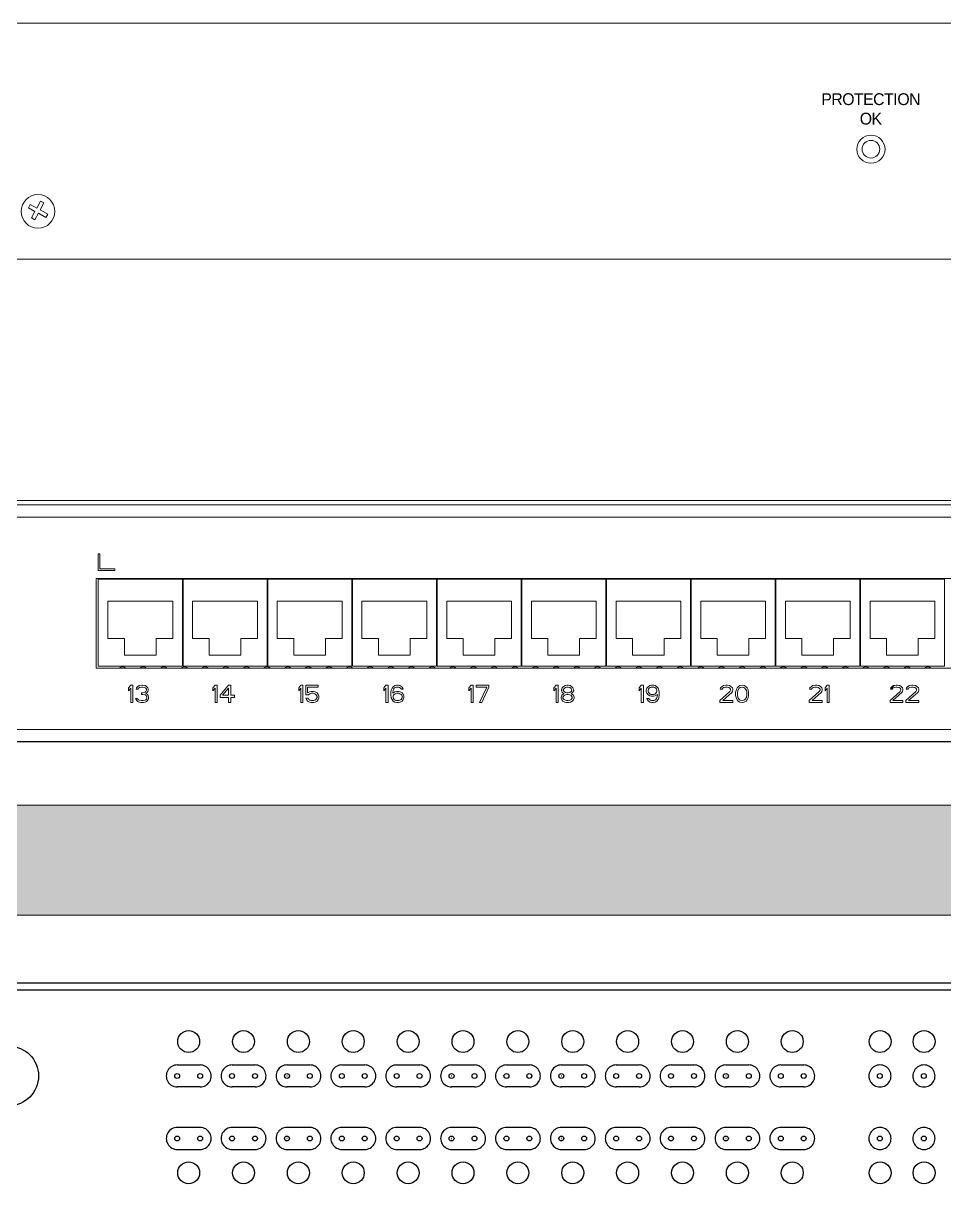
# Model space of a CAD drawing. Header units: millimetres. Extents: x -71336 to -33468, y -26189 to 22712.
# Drawn here: x -34303.7 to -34133.9, y -5001.4 to -4787.7 of the extents above; entities that cross this region are included whole.
import ezdxf

# ---------------------------------------------------------------- set-up
doc = ezdxf.new("R2010")
doc.units = ezdxf.units.MM
doc.set_wipeout_variables(frame=1)
doc.layers.add('SC - Equipment', color=7, linetype='Continuous', lineweight=13)
doc.layers.add('SC - Rack Layout - U-guides and centreline', color=5, linetype='Continuous', lineweight=13, plot=False)
doc.styles.add('ARIAL', font='arial.ttf')
doc.styles.get("Standard").update_dxf_attribs({"font": 'arial.ttf', "height": 35})

# ---------------------------------------------------------------- blocks, each defined once
blk = doc.blocks.new('*U199')
at = {"layer": 'SC - Rack Layout - U-guides and centreline', "ltscale": 5}
blk.add_lwpolyline([(-300, 0), (300, 0)], dxfattribs=at)
blk = doc.blocks.new('*U200')
at = {"layer": 'SC - Rack Layout - U-guides and centreline', "color": 0, "linetype": 'ByBlock', "lineweight": -2, "transparency": 16777216}
for p in [(0, 933.45), (0, 889), (0, 844.55), (0, 800.1)]:
    blk.add_blockref('*U199', p, dxfattribs=at)
blk = doc.blocks.new('NETGEAR M4250-26G4F-PoE+')
at = {"ltscale": 5}
blk.add_line((-220, 43.2), (220, 43.2), dxfattribs=at)
for points in [[(22.38, 29.38), (26.63, 29.38)], [(32.49, 29.38), (36.74, 29.38)], [(42.6, 29.38), (46.85, 29.38)], [(52.71, 29.38), (56.96, 29.38)], [(62.82, 29.38), (67.07, 29.38)], [(72.93, 29.38), (77.18, 29.38)], [(83.04, 29.38), (87.29, 29.38)], [(93.15, 29.38), (97.4, 29.38)], [(103.26, 29.38), (107.51, 29.38)], [(113.37, 29.38), (117.61, 29.38)], [(123.48, 29.38), (127.72, 29.38)], [(133.59, 29.38), (137.83, 29.38)], [(26.63, 25.35), (22.38, 25.35)], [(36.74, 25.35), (32.49, 25.35)], [(46.85, 25.35), (42.6, 25.35)], [(56.96, 25.35), (52.71, 25.35)], [(67.07, 25.35), (62.82, 25.35)], [(77.18, 25.35), (72.93, 25.35)], [(87.29, 25.35), (83.04, 25.35)], [(97.39, 25.35), (93.15, 25.35)], [(107.5, 25.35), (103.26, 25.35)], [(117.61, 25.35), (113.37, 25.35)], [(127.72, 25.35), (123.48, 25.35)], [(137.83, 25.35), (133.59, 25.35)], [(26.63, 17.85), (22.38, 17.85)], [(36.74, 17.85), (32.49, 17.85)], [(46.85, 17.85), (42.6, 17.85)], [(56.96, 17.85), (52.71, 17.85)], [(67.07, 17.85), (62.82, 17.85)], [(77.18, 17.85), (72.93, 17.85)], [(87.29, 17.85), (83.04, 17.85)], [(97.39, 17.85), (93.15, 17.85)], [(107.5, 17.85), (103.26, 17.85)], [(117.61, 17.85), (113.37, 17.85)], [(127.72, 17.85), (123.48, 17.85)], [(137.83, 17.85), (133.59, 17.85)], [(22.38, 13.82), (26.63, 13.82)], [(32.49, 13.82), (36.74, 13.82)], [(42.6, 13.82), (46.85, 13.82)], [(52.71, 13.82), (56.96, 13.82)], [(62.82, 13.82), (67.07, 13.82)], [(72.93, 13.82), (77.18, 13.82)], [(83.04, 13.82), (87.29, 13.82)], [(93.15, 13.82), (97.4, 13.82)], [(103.26, 13.82), (107.51, 13.82)], [(113.37, 13.82), (117.61, 13.82)], [(123.48, 13.82), (127.72, 13.82)], [(133.59, 13.82), (137.83, 13.82)]]:
    blk.add_lwpolyline(points, dxfattribs=at)
for centre, radius in [((24.5, 33.69), 2.02), ((34.61, 33.69), 2.02), ((44.72, 33.69), 2.02), ((54.83, 33.69), 2.02), ((64.94, 33.69), 2.02), ((75.05, 33.69), 2.02), ((85.16, 33.69), 2.02), ((95.27, 33.69), 2.02), ((105.38, 33.69), 2.02), ((115.49, 33.69), 2.02), ((125.6, 33.69), 2.02), ((135.71, 33.69), 2.02), ((151.9, 33.69), 2.02), ((160, 33.69), 2.02), ((-8.64, 27.36), 5.49), ((22.39, 27.36), 0.452), ((26.62, 27.36), 0.452), ((32.5, 27.36), 0.452), ((36.72, 27.36), 0.452), ((42.61, 27.36), 0.452), ((46.83, 27.36), 0.452), ((52.72, 27.36), 0.452), ((56.94, 27.36), 0.452), ((62.83, 27.36), 0.452), ((67.05, 27.36), 0.452), ((72.94, 27.36), 0.452), ((77.16, 27.36), 0.452), ((83.05, 27.36), 0.452), ((87.27, 27.36), 0.452), ((93.16, 27.36), 0.452), ((97.38, 27.36), 0.452), ((103.27, 27.36), 0.452), ((107.49, 27.36), 0.452), ((113.38, 27.36), 0.452), ((117.6, 27.36), 0.452), ((123.49, 27.36), 0.452), ((127.71, 27.36), 0.452), ((133.6, 27.36), 0.452), ((137.82, 27.36), 0.452), ((151.85, 27.36), 0.452), ((159.95, 27.36), 0.452), ((22.4, 27.36), 0.0115), ((32.51, 27.36), 0.0115), ((42.62, 27.36), 0.0115), ((52.73, 27.36), 0.0115), ((62.84, 27.36), 0.0115), ((72.95, 27.36), 0.0115), ((83.06, 27.36), 0.0115), ((93.17, 27.36), 0.0115), ((103.28, 27.36), 0.0115), ((113.39, 27.36), 0.0115), ((123.5, 27.36), 0.0115), ((133.61, 27.36), 0.0115), ((149.8, 27.36), 0.0115), ((157.9, 27.36), 0.0115), ((22.39, 15.84), 0.452), ((26.62, 15.84), 0.452), ((32.5, 15.84), 0.452), ((32.51, 15.84), 0.0115), ((36.72, 15.84), 0.452), ((42.61, 15.84), 0.452), ((42.62, 15.84), 0.0115), ((46.83, 15.84), 0.452), ((52.72, 15.84), 0.452), ((52.73, 15.84), 0.0115), ((56.94, 15.84), 0.452), ((62.83, 15.84), 0.452), ((62.84, 15.84), 0.0115), ((67.05, 15.84), 0.452), ((72.94, 15.84), 0.452), ((72.95, 15.84), 0.0115), ((77.16, 15.84), 0.452), ((83.05, 15.84), 0.452), ((83.06, 15.84), 0.0115), ((87.27, 15.84), 0.452), ((93.16, 15.84), 0.452), ((93.17, 15.84), 0.0115), ((97.38, 15.84), 0.452), ((103.27, 15.84), 0.452), ((103.28, 15.84), 0.0115), ((107.49, 15.84), 0.452), ((113.38, 15.84), 0.452), ((113.39, 15.84), 0.0115), ((117.6, 15.84), 0.452), ((123.49, 15.84), 0.452), ((123.5, 15.84), 0.0115), ((127.71, 15.84), 0.452), ((133.6, 15.84), 0.452), ((133.61, 15.84), 0.0115), ((137.82, 15.84), 0.452), ((149.8, 15.84), 0.0115), ((151.85, 15.84), 0.452), ((157.9, 15.84), 0.0115), ((159.95, 15.84), 0.452), ((24.5, 9.51), 2.02), ((34.61, 9.51), 2.02), ((44.72, 9.51), 2.02), ((54.83, 9.51), 2.02), ((64.94, 9.51), 2.02), ((75.05, 9.51), 2.02), ((85.16, 9.51), 2.02), ((95.27, 9.51), 2.02), ((105.38, 9.51), 2.02), ((115.49, 9.51), 2.02), ((125.6, 9.51), 2.02), ((135.71, 9.51), 2.02), ((151.9, 9.51), 2.02), ((160, 9.51), 2.02)]:
    blk.add_circle(centre, radius, dxfattribs=at)
for centre, start, end in [((22.4, 27.36), 89.3296, 270.675), ((26.63, 27.36), 269.9854, 90.6704), ((32.51, 27.36), 89.3296, 270.675), ((36.74, 27.36), 269.9854, 90.6704), ((42.62, 27.36), 89.3296, 270.675), ((46.85, 27.36), 269.9854, 90.6704), ((52.73, 27.36), 89.3296, 270.675), ((56.96, 27.36), 269.9854, 90.6704), ((62.84, 27.36), 89.3296, 270.675), ((67.07, 27.36), 269.9854, 90.6704), ((72.95, 27.36), 89.3296, 270.675), ((77.18, 27.36), 269.9854, 90.6704), ((83.06, 27.36), 89.3296, 270.675), ((87.29, 27.36), 269.9854, 90.6704), ((93.17, 27.36), 89.3296, 270.675), ((97.4, 27.36), 269.9854, 90.6704), ((103.28, 27.36), 89.3296, 270.675), ((107.51, 27.36), 269.9854, 90.6704), ((113.39, 27.36), 89.3296, 270.675), ((117.61, 27.36), 269.9854, 90.6704), ((123.5, 27.36), 89.3296, 270.675), ((127.72, 27.36), 269.9854, 90.6704), ((133.61, 27.36), 89.3296, 270.675), ((137.83, 27.36), 269.9854, 90.6704), ((151.85, 27.36), 89.3296, 270.0146), ((151.9, 27.36), 269.9854, 90.6704), ((159.95, 27.36), 89.3296, 270.0146), ((160, 27.36), 269.9854, 90.6704), ((22.4, 15.84), 89.3296, 270.675), ((26.63, 15.84), 269.3296, 90.0146), ((32.51, 15.84), 89.325, 270.6704), ((36.74, 15.84), 269.3296, 90.0146), ((42.62, 15.84), 89.325, 270.6704), ((46.85, 15.84), 269.3296, 90.0146), ((52.73, 15.84), 89.325, 270.6704), ((56.96, 15.84), 269.3296, 90.0146), ((62.84, 15.84), 89.325, 270.6704), ((67.07, 15.84), 269.3296, 90.0146), ((72.95, 15.84), 89.325, 270.6704), ((77.18, 15.84), 269.3296, 90.0146), ((83.06, 15.84), 89.325, 270.6704), ((87.29, 15.84), 269.3296, 90.0146), ((93.17, 15.84), 89.325, 270.6704), ((97.4, 15.84), 269.3296, 90.0146), ((103.28, 15.84), 89.325, 270.6704), ((107.51, 15.84), 269.3296, 90.0146), ((113.39, 15.84), 89.325, 270.6704), ((117.61, 15.84), 269.3296, 90.0146), ((123.5, 15.84), 89.325, 270.6704), ((127.72, 15.84), 269.3296, 90.0146), ((133.61, 15.84), 89.325, 270.6704), ((137.83, 15.84), 269.3296, 90.0146), ((151.85, 15.84), 89.9854, 270.6704), ((151.9, 15.84), 269.3296, 90.0146), ((159.95, 15.84), 89.9854, 270.6704), ((160, 15.84), 269.3296, 90.0146)]:
    blk.add_arc(centre, 2.02, start, end, dxfattribs=at)
blk = doc.blocks.new('1U SCREWS - RACK LAYOUT')
at = {"layer": 'SC - Equipment', "ltscale": 5}
blk.add_point((0, 0), dxfattribs=at)
blk = doc.blocks.new('Furman M10XE - RACK LAYOUT')
at = {"layer": 'SC - Equipment'}
for points in [[(-239.33, 43.46), (239.33, 43.46)], [(239.33, 0), (-239.33, 0)]]:
    blk.add_lwpolyline(points, dxfattribs=at)
at = {"layer": 'SC - Equipment', "flags": 128}
for points in [[(-5.01, 9.44), (-4.68, 10.05)], [(-3.82, 8.79), (-5.01, 9.44)], [(-4.68, 10.05), (-3.47, 9.39)], [(-4.44, 7.6), (-3.82, 8.79)], [(-3.47, 9.39), (-2.77, 10.69)], [(-2.16, 10.36), (-2.86, 9.06)], [(-2.86, 9.06), (-1.47, 8.31)], [(-2.77, 10.69), (-2.16, 10.36)], [(-3.83, 7.27), (-4.44, 7.6)], [(-3.19, 8.46), (-3.83, 7.27)], [(-1.8, 7.7), (-3.19, 8.46)], [(-1.47, 8.31), (-1.8, 7.7)]]:
    blk.add_lwpolyline(points, dxfattribs=at)
at = {"layer": 'SC - Equipment'}
for centre, radius in [((150.21, 20.25), 2.59), ((150.21, 20.25), 1.62), ((-3.26, 8.79), 3.1)]:
    blk.add_circle(centre, radius, dxfattribs=at)
blk.add_blockref('1U SCREWS - RACK LAYOUT', (0, -0.64), dxfattribs=at)
at = {"ltscale": 5, "style": 'ARIAL', "flags": 1}
for tag, p in [('WEIGHT', (272.65, 33.74)), ('WATTS', (272.65, 18.09)), ('BTU', (272.65, 2.44))]:
    blk.add_attdef(tag, p, '', height=9.74, dxfattribs=at)
at = {"layer": 'SC - Equipment', "char_height": 2.1816, "width": 12.5122, "attachment_point": 2}
for s, insert in [('{\\fVrinda|b0|i0|c0|p2;\\T0.95;PROTECTION}', (150.15, 30.56)), ('{\\fVrinda|b0|i0|c0|p2;\\T0.95;OK}', (150.15, 26.97))]:
    blk.add_mtext(s, dxfattribs=dict(at, insert=insert))
blk = doc.blocks.new('1U BRUSH PLATE - RACK LAYOUT')
at = {"ltscale": 5}
h = blk.add_hatch(dxfattribs=at)
h.set_pattern_fill('BRASS', color=256, scale=0.37, angle=90)
h.set_pattern_definition([(90, (-0.3157, 0), (-2.3495, 1e-16), []), (90, (-1.4904, 7e-17), (-2.3495, 1e-16), [1.17475, -0.587375])])
edge = h.paths.add_edge_path()
edge.add_line((-207.76, 32.77), (207.76, 32.77))
edge.add_arc((207.76, 22.77), 10, 0, 90, ccw=False)
edge.add_line((217.76, 22.77), (217.76, 22.5))
edge.add_arc((207.76, 22.5), 10, -90, 0, ccw=False)
edge.add_line((207.76, 12.5), (-207.76, 12.5))
edge.add_arc((-207.76, 22.5), 10, 180, 270, ccw=False)
edge.add_line((-217.76, 22.5), (-217.76, 22.77))
edge.add_arc((-207.76, 22.77), 10, 90, 180, ccw=False)
blk.add_lwpolyline([(-207.76, 32.77), (207.76, 32.77, -0.414214), (217.76, 22.77), (217.76, 22.5, -0.414214), (207.76, 12.5), (-207.76, 12.5, -0.414214), (-217.76, 22.5), (-217.76, 22.77, -0.414214)], format="xyb", close=True, dxfattribs=at)
at = {"layer": 'SC - Equipment'}
for p, q in [((-241.3, 44.5), (241.3, 44.5)), ((241.3, 0.05), (-241.3, 0.05))]:
    blk.add_line(p, q, dxfattribs=at)
blk = doc.blocks.new('1U BLANK PANEL - RACK LAYOUT')
blk.add_wipeout([(-241.3, 44.45), (241.3, 44.45), (241.3, 0), (-241.3, 0)])
at = {"layer": 'SC - Equipment'}
for p, q in [((-241.3, 44.45), (241.3, 44.45)), ((241.3, 0), (-241.3, 0))]:
    blk.add_line(p, q, dxfattribs=at)
blk = doc.blocks.new('*U281')
blk.add_blockref('1U BLANK PANEL - RACK LAYOUT', (0, -44.45))
blk = doc.blocks.new('PATCH PANEL - RJ45 24')
at = {"layer": 'SC - Equipment'}
for p, q in [((-219.44, 43.63), (219.44, 43.63)), ((-219.44, 41.35), (219.44, 41.35)), ((7.86, 34.63), (7.86, 31.58)), ((8.12, 34.63), (7.86, 34.63)), ((8.12, 31.84), (8.12, 34.63)), ((7.48, 30.06), (7.48, 13.57)), ((195.46, 30.06), (7.48, 30.06)), ((7.86, 31.58), (10.91, 31.58)), ((7.86, 13.95), (7.86, 30.06)), ((23.34, 29.93), (7.86, 29.93)), ((10.91, 31.84), (8.12, 31.84)), ((10.91, 31.58), (10.91, 31.84)), ((23.34, 30.06), (23.34, 13.95)), ((23.47, 13.95), (23.47, 30.06)), ((38.94, 29.93), (23.47, 29.93)), ((38.94, 30.06), (38.94, 13.95)), ((39.07, 13.95), (39.07, 30.06)), ((54.54, 29.93), (39.07, 29.93)), ((54.54, 30.06), (54.54, 13.95)), ((54.67, 13.95), (54.67, 30.06)), ((70.14, 29.93), (54.67, 29.93)), ((70.14, 30.06), (70.14, 13.95)), ((70.27, 13.95), (70.27, 30.06)), ((85.75, 29.93), (70.27, 29.93)), ((85.75, 30.06), (85.75, 13.95)), ((85.87, 13.95), (85.87, 30.06)), ((101.35, 29.93), (85.87, 29.93)), ((101.35, 30.06), (101.35, 13.95)), ((101.47, 13.95), (101.47, 30.06)), ((116.95, 29.93), (101.47, 29.93)), ((116.95, 30.06), (116.95, 13.95)), ((117.08, 13.95), (117.08, 30.06)), ((132.55, 29.93), (117.08, 29.93)), ((132.55, 30.06), (132.55, 13.95)), ((132.68, 13.95), (132.68, 30.06)), ((148.15, 29.93), (132.68, 29.93)), ((148.15, 30.06), (148.15, 13.95)), ((148.28, 13.95), (148.28, 30.06)), ((163.75, 29.93), (148.28, 29.93)), ((163.75, 30.06), (163.75, 13.95)), ((9.64, 25.88), (9.64, 19.03)), ((21.56, 25.88), (9.64, 25.88)), ((21.56, 19.03), (21.56, 25.88)), ((37.16, 25.88), (25.24, 25.88)), ((25.24, 25.88), (25.24, 19.03)), ((37.16, 19.03), (37.16, 25.88)), ((52.77, 25.88), (40.84, 25.88)), ((40.84, 25.88), (40.84, 19.03)), ((52.77, 19.03), (52.77, 25.88)), ((68.37, 25.88), (56.44, 25.88)), ((56.44, 25.88), (56.44, 19.03)), ((68.37, 19.03), (68.37, 25.88)), ((83.97, 25.88), (72.05, 25.88)), ((72.05, 25.88), (72.05, 19.03)), ((83.97, 19.03), (83.97, 25.88)), ((99.57, 25.88), (87.65, 25.88)), ((87.65, 25.88), (87.65, 19.03)), ((99.57, 19.03), (99.57, 25.88)), ((115.17, 25.88), (103.25, 25.88)), ((103.25, 25.88), (103.25, 19.03)), ((115.17, 19.03), (115.17, 25.88)), ((130.77, 25.88), (118.85, 25.88)), ((118.85, 25.88), (118.85, 19.03)), ((130.77, 19.03), (130.77, 25.88)), ((146.38, 25.88), (134.45, 25.88)), ((134.45, 25.88), (134.45, 19.03)), ((146.38, 19.03), (146.38, 25.88)), ((161.98, 25.88), (150.05, 25.88)), ((150.05, 25.88), (150.05, 19.03)), ((161.98, 19.03), (161.98, 25.88)), ((9.64, 19.03), (12.68, 19.03)), ((12.68, 19.03), (12.68, 15.98)), ((18.52, 19.03), (21.56, 19.03)), ((18.52, 15.98), (18.52, 19.03)), ((25.24, 19.03), (28.29, 19.03)), ((28.29, 19.03), (28.29, 15.98)), ((34.12, 19.03), (37.16, 19.03)), ((34.12, 15.98), (34.12, 19.03)), ((40.84, 19.03), (43.89, 19.03)), ((43.89, 19.03), (43.89, 15.98)), ((49.72, 19.03), (52.77, 19.03)), ((49.72, 15.98), (49.72, 19.03)), ((56.44, 19.03), (59.49, 19.03)), ((59.49, 19.03), (59.49, 15.98)), ((65.32, 19.03), (68.37, 19.03)), ((65.32, 15.98), (65.32, 19.03)), ((72.05, 19.03), (75.09, 19.03)), ((75.09, 19.03), (75.09, 15.98)), ((80.93, 19.03), (83.97, 19.03)), ((80.93, 15.98), (80.93, 19.03)), ((87.65, 19.03), (90.69, 19.03)), ((90.69, 19.03), (90.69, 15.98)), ((96.53, 19.03), (99.57, 19.03)), ((96.53, 15.98), (96.53, 19.03)), ((103.25, 19.03), (106.29, 19.03)), ((106.29, 19.03), (106.29, 15.98)), ((112.13, 19.03), (115.17, 19.03)), ((112.13, 15.98), (112.13, 19.03)), ((118.85, 19.03), (121.9, 19.03)), ((121.9, 19.03), (121.9, 15.98)), ((127.73, 19.03), (130.77, 19.03)), ((127.73, 15.98), (127.73, 19.03)), ((134.45, 19.03), (137.5, 19.03)), ((137.5, 19.03), (137.5, 15.98)), ((143.33, 19.03), (146.38, 19.03)), ((143.33, 15.98), (143.33, 19.03)), ((150.05, 19.03), (153.1, 19.03)), ((153.1, 19.03), (153.1, 15.98)), ((158.93, 19.03), (161.98, 19.03)), ((158.93, 15.98), (158.93, 19.03)), ((12.68, 15.98), (18.52, 15.98)), ((28.29, 15.98), (34.12, 15.98)), ((43.89, 15.98), (49.72, 15.98)), ((59.49, 15.98), (65.32, 15.98)), ((75.09, 15.98), (80.93, 15.98)), ((90.69, 15.98), (96.53, 15.98)), ((106.29, 15.98), (112.13, 15.98)), ((121.9, 15.98), (127.73, 15.98)), ((137.5, 15.98), (143.33, 15.98)), ((153.1, 15.98), (158.93, 15.98)), ((7.48, 13.57), (195.46, 13.57)), ((23.34, 13.95), (7.86, 13.95)), ((38.94, 13.95), (23.47, 13.95)), ((54.54, 13.95), (39.07, 13.95)), ((70.14, 13.95), (54.67, 13.95)), ((85.75, 13.95), (70.27, 13.95)), ((101.35, 13.95), (85.87, 13.95)), ((116.95, 13.95), (101.47, 13.95)), ((132.55, 13.95), (117.08, 13.95)), ((148.15, 13.95), (132.68, 13.95)), ((163.75, 13.95), (148.28, 13.95)), ((13.42, 9.94), (13.82, 10.41)), ((13.42, 9.4), (13.42, 9.94)), ((13.82, 9.87), (13.42, 9.4)), ((13.82, 10.41), (14.21, 10.41)), ((13.82, 7.24), (13.82, 9.87)), ((14.21, 10.41), (14.21, 7.24)), ((14.81, 9.67), (14.88, 9.94)), ((15.14, 9.67), (14.81, 9.67)), ((14.88, 9.94), (15.14, 10.21)), ((15.14, 10.21), (15.4, 10.35)), ((15.27, 9.87), (15.14, 9.67)), ((15.47, 10.01), (15.27, 9.87)), ((15.4, 10.35), (15.87, 10.41)), ((15.8, 10.08), (15.47, 10.01)), ((16.06, 10.08), (15.8, 10.08)), ((15.8, 9), (16.06, 9)), ((15.8, 8.73), (15.8, 9)), ((16.06, 8.73), (15.8, 8.73)), ((15.87, 10.41), (16, 10.41)), ((16, 10.41), (16.46, 10.35)), ((16.39, 10.01), (16.06, 10.08)), ((16.06, 9), (16.46, 9.13)), ((16.46, 8.66), (16.06, 8.73)), ((16.59, 9.87), (16.39, 10.01)), ((16.46, 10.35), (16.73, 10.21)), ((16.46, 9.13), (16.59, 9.27)), ((16.66, 8.52), (16.46, 8.66)), ((16.73, 9.67), (16.59, 9.87)), ((16.59, 9.27), (16.73, 9.54)), ((16.86, 9.06), (16.59, 8.86)), ((16.59, 8.86), (16.92, 8.73)), ((16.73, 10.21), (16.99, 9.94)), ((16.73, 9.54), (16.73, 9.67)), ((16.99, 9.27), (16.86, 9.06)), ((16.92, 8.73), (17.06, 8.52)), ((16.99, 9.94), (17.06, 9.67)), ((17.06, 9.54), (16.99, 9.27)), ((17.06, 9.67), (17.06, 9.54)), ((28.97, 9.94), (29.36, 10.41)), ((28.97, 9.4), (28.97, 9.94)), ((29.36, 9.87), (28.97, 9.4)), ((29.36, 10.41), (29.76, 10.41)), ((29.36, 7.24), (29.36, 9.87)), ((29.76, 10.41), (29.76, 7.24)), ((30.29, 8.59), (31.87, 10.41)), ((30.29, 8.19), (30.29, 8.59)), ((30.75, 8.59), (31.87, 9.87)), ((31.87, 8.59), (30.75, 8.59)), ((31.87, 10.41), (32.27, 10.41)), ((31.87, 9.87), (31.87, 8.59)), ((32.27, 10.41), (32.27, 8.59)), ((32.27, 8.59), (32.93, 8.59)), ((32.93, 8.59), (32.93, 8.19)), ((44.78, 9.94), (45.17, 10.41)), ((44.78, 9.4), (44.78, 9.94)), ((45.17, 9.87), (44.78, 9.4)), ((45.17, 10.41), (45.57, 10.41)), ((45.17, 7.24), (45.17, 9.87)), ((45.57, 10.41), (45.57, 7.24)), ((48.34, 10.41), (46.1, 10.41)), ((46.1, 10.41), (46.1, 8.66)), ((46.1, 8.66), (46.56, 8.66)), ((46.43, 10.08), (48.34, 10.08)), ((46.43, 9), (46.43, 10.08)), ((46.76, 9.2), (46.43, 9)), ((46.56, 8.66), (46.83, 8.86)), ((47.09, 9.27), (46.76, 9.2)), ((46.83, 8.86), (47.09, 8.93)), ((47.49, 9.27), (47.09, 9.27)), ((47.09, 8.93), (47.49, 8.93)), ((47.82, 9.2), (47.49, 9.27)), ((47.49, 8.93), (47.75, 8.86)), ((47.75, 8.86), (47.95, 8.73)), ((48.15, 9), (47.82, 9.2)), ((47.95, 8.73), (48.08, 8.52)), ((48.34, 8.73), (48.15, 9)), ((48.34, 10.08), (48.34, 10.41)), ((48.48, 8.39), (48.34, 8.73)), ((60.46, 9.94), (60.85, 10.41)), ((60.46, 9.4), (60.46, 9.94)), ((60.85, 9.87), (60.46, 9.4)), ((60.85, 10.41), (61.25, 10.41)), ((60.85, 7.24), (60.85, 9.87)), ((61.25, 10.41), (61.25, 7.24)), ((61.84, 9.54), (61.78, 9.06)), ((61.78, 9.06), (61.78, 8.59)), ((61.78, 8.59), (61.84, 8.12)), ((61.97, 9.87), (61.84, 9.54)), ((62.17, 10.14), (61.97, 9.87)), ((62.11, 9.06), (62.17, 9.47)), ((62.5, 9.2), (62.11, 8.93)), ((62.11, 8.93), (62.11, 9.06)), ((62.5, 10.35), (62.17, 10.14)), ((62.17, 9.47), (62.24, 9.67)), ((62.24, 8.59), (62.17, 8.39)), ((62.24, 9.67), (62.37, 9.87)), ((62.37, 8.73), (62.24, 8.59)), ((62.37, 9.87), (62.57, 10.01)), ((62.57, 8.86), (62.37, 8.73)), ((62.83, 10.41), (62.5, 10.35)), ((62.83, 9.27), (62.5, 9.2)), ((62.57, 10.01), (62.77, 10.08)), ((62.77, 8.93), (62.57, 8.86)), ((62.77, 10.08), (63.16, 10.08)), ((63.23, 8.93), (62.77, 8.93)), ((63.1, 10.41), (62.83, 10.41)), ((63.16, 9.27), (62.83, 9.27)), ((63.43, 10.35), (63.1, 10.41)), ((63.16, 10.08), (63.36, 10.01)), ((63.49, 9.2), (63.16, 9.27)), ((63.43, 8.86), (63.23, 8.93)), ((63.36, 10.01), (63.56, 9.87)), ((63.76, 10.14), (63.43, 10.35)), ((63.63, 8.73), (63.43, 8.86)), ((63.82, 9), (63.49, 9.2)), ((63.56, 9.87), (63.69, 9.67)), ((63.76, 8.59), (63.63, 8.73)), ((63.69, 9.67), (64.02, 9.67)), ((63.96, 9.87), (63.76, 10.14)), ((63.82, 8.39), (63.76, 8.59)), ((64.02, 8.79), (63.82, 9)), ((64.02, 9.67), (63.96, 9.87)), ((64.15, 8.46), (64.02, 8.79)), ((76.13, 9.94), (76.53, 10.41)), ((76.13, 9.4), (76.13, 9.94)), ((76.53, 9.87), (76.13, 9.4)), ((76.53, 10.41), (76.93, 10.41)), ((76.53, 7.24), (76.53, 9.87)), ((76.93, 10.41), (76.93, 7.24)), ((77.45, 10.41), (79.83, 10.41)), ((77.45, 10.08), (77.45, 10.41)), ((79.44, 10.08), (77.45, 10.08)), ((78.11, 7.24), (79.44, 10.08)), ((79.83, 10.08), (78.51, 7.24)), ((79.83, 10.41), (79.83, 10.08)), ((91.81, 9.94), (92.21, 10.41)), ((91.81, 9.4), (91.81, 9.94)), ((92.21, 9.87), (91.81, 9.4)), ((92.21, 10.41), (92.6, 10.41)), ((92.21, 7.24), (92.21, 9.87)), ((92.6, 10.41), (92.6, 7.24)), ((93.26, 8.59), (93.13, 8.25)), ((93.33, 9.94), (93.2, 9.6)), ((93.2, 9.6), (93.2, 9.4)), ((93.2, 9.4), (93.33, 9.13)), ((93.53, 8.79), (93.26, 8.59)), ((93.53, 10.14), (93.33, 9.94)), ((93.33, 9.13), (93.53, 8.93)), ((93.86, 10.35), (93.53, 10.14)), ((93.66, 9.81), (93.53, 9.6)), ((93.53, 9.6), (93.53, 9.47)), ((93.53, 9.47), (93.66, 9.27)), ((93.53, 8.93), (93.66, 8.86)), ((93.66, 8.86), (93.53, 8.79)), ((93.92, 10.01), (93.66, 9.81)), ((93.66, 9.27), (93.92, 9.06)), ((93.92, 8.66), (93.66, 8.52)), ((94.19, 10.41), (93.86, 10.35)), ((94.19, 10.08), (93.92, 10.01)), ((93.92, 9.06), (94.19, 9)), ((94.19, 8.73), (93.92, 8.66)), ((94.45, 10.41), (94.19, 10.41)), ((94.45, 10.08), (94.19, 10.08)), ((94.19, 9), (94.45, 9)), ((94.45, 8.73), (94.19, 8.73)), ((94.78, 10.35), (94.45, 10.41)), ((94.72, 10.01), (94.45, 10.08)), ((94.45, 9), (94.72, 9.06)), ((94.72, 8.66), (94.45, 8.73)), ((94.98, 9.81), (94.72, 10.01)), ((94.72, 9.06), (94.98, 9.27)), ((94.98, 8.52), (94.72, 8.66)), ((95.11, 10.14), (94.78, 10.35)), ((95.11, 9.6), (94.98, 9.81)), ((94.98, 9.27), (95.11, 9.47)), ((94.98, 8.86), (95.11, 8.93)), ((95.11, 8.79), (94.98, 8.86)), ((95.31, 9.94), (95.11, 10.14)), ((95.11, 9.47), (95.11, 9.6)), ((95.11, 8.93), (95.31, 9.13)), ((95.38, 8.59), (95.11, 8.79)), ((95.44, 9.6), (95.31, 9.94)), ((95.31, 9.13), (95.44, 9.4)), ((95.51, 8.25), (95.38, 8.59)), ((95.44, 9.4), (95.44, 9.6)), ((107.49, 9.94), (107.88, 10.41)), ((107.49, 9.4), (107.49, 9.94)), ((107.88, 9.87), (107.49, 9.4)), ((107.88, 10.41), (108.28, 10.41)), ((107.88, 7.24), (107.88, 9.87)), ((108.28, 10.41), (108.28, 7.24)), ((108.94, 9.87), (108.81, 9.54)), ((108.81, 9.54), (108.81, 9.27)), ((108.81, 9.27), (108.94, 8.93)), ((109.14, 10.14), (108.94, 9.87)), ((108.94, 8.93), (109.14, 8.66)), ((109.47, 10.35), (109.14, 10.14)), ((109.21, 9.67), (109.14, 9.47)), ((109.14, 9.47), (109.14, 9.33)), ((109.14, 9.33), (109.21, 9.13)), ((109.14, 8.66), (109.47, 8.46)), ((109.34, 9.87), (109.21, 9.67)), ((109.21, 9.13), (109.34, 8.93)), ((109.54, 10.01), (109.34, 9.87)), ((109.34, 8.93), (109.54, 8.79)), ((109.8, 10.41), (109.47, 10.35)), ((109.73, 10.08), (109.54, 10.01)), ((109.54, 8.79), (109.73, 8.73)), ((110.2, 10.08), (109.73, 10.08)), ((109.73, 8.73), (110.2, 8.73)), ((110.13, 10.41), (109.8, 10.41)), ((110.46, 10.35), (110.13, 10.41)), ((110.39, 10.01), (110.2, 10.08)), ((110.2, 8.73), (110.39, 8.79)), ((110.59, 9.87), (110.39, 10.01)), ((110.39, 8.79), (110.59, 8.93)), ((110.79, 10.14), (110.46, 10.35)), ((110.46, 8.46), (110.86, 8.73)), ((110.73, 9.67), (110.59, 9.87)), ((110.59, 8.93), (110.73, 9.13)), ((110.79, 9.47), (110.73, 9.67)), ((110.73, 9.13), (110.79, 9.33)), ((110.99, 9.87), (110.79, 10.14)), ((110.79, 9.33), (110.79, 9.47)), ((110.86, 8.59), (110.79, 8.19)), ((110.86, 8.73), (110.86, 8.59)), ((111.12, 9.54), (110.99, 9.87)), ((111.19, 9.06), (111.12, 9.54)), ((111.12, 8.12), (111.19, 8.59)), ((111.19, 8.59), (111.19, 9.06)), ((122.37, 7.58), (124.22, 9.27)), ((122.44, 9.67), (122.51, 9.94)), ((122.77, 9.67), (122.44, 9.67)), ((122.51, 9.94), (122.77, 10.21)), ((122.77, 10.21), (123.03, 10.35)), ((122.9, 9.87), (122.77, 9.67)), ((123.1, 10.01), (122.9, 9.87)), ((124.55, 9.06), (122.9, 7.58)), ((123.03, 10.35), (123.5, 10.41)), ((123.43, 10.08), (123.1, 10.01)), ((123.69, 10.08), (123.43, 10.08)), ((123.5, 10.41), (123.76, 10.41)), ((124.02, 10.01), (123.69, 10.08)), ((123.76, 10.41), (124.16, 10.35)), ((124.22, 9.87), (124.02, 10.01)), ((124.16, 10.35), (124.42, 10.21)), ((124.35, 9.67), (124.22, 9.87)), ((124.22, 9.27), (124.35, 9.54)), ((124.35, 9.54), (124.35, 9.67)), ((124.42, 10.21), (124.69, 9.94)), ((124.69, 9.27), (124.55, 9.06)), ((124.69, 9.94), (124.75, 9.67)), ((124.75, 9.54), (124.69, 9.27)), ((124.75, 9.67), (124.75, 9.54)), ((125.35, 9.47), (125.28, 9.13)), ((125.28, 9.13), (125.28, 8.52)), ((125.41, 9.67), (125.35, 9.47)), ((125.54, 9.94), (125.41, 9.67)), ((125.74, 10.14), (125.54, 9.94)), ((125.68, 9.47), (125.61, 9.06)), ((125.61, 9.06), (125.61, 8.59)), ((125.61, 8.59), (125.68, 8.19)), ((125.94, 9.87), (125.68, 9.47)), ((126.07, 10.35), (125.74, 10.14)), ((126.14, 10.01), (125.94, 9.87)), ((126.47, 10.41), (126.07, 10.35)), ((126.47, 10.08), (126.14, 10.01)), ((126.87, 10.35), (126.47, 10.41)), ((126.8, 10.01), (126.47, 10.08)), ((127, 9.87), (126.8, 10.01)), ((127.2, 10.14), (126.87, 10.35)), ((127.26, 9.47), (127, 9.87)), ((127.39, 9.94), (127.2, 10.14)), ((127.33, 9.06), (127.26, 9.47)), ((127.26, 8.19), (127.33, 8.59)), ((127.33, 8.59), (127.33, 9.06)), ((127.53, 9.67), (127.39, 9.94)), ((127.59, 9.47), (127.53, 9.67)), ((127.66, 9.13), (127.59, 9.47)), ((127.66, 8.52), (127.66, 9.13)), ((138.84, 7.58), (140.69, 9.27)), ((138.91, 9.67), (138.98, 9.94)), ((139.24, 9.67), (138.91, 9.67)), ((138.98, 9.94), (139.24, 10.21)), ((139.24, 10.21), (139.5, 10.35)), ((139.37, 9.87), (139.24, 9.67)), ((139.57, 10.01), (139.37, 9.87)), ((141.02, 9.06), (139.37, 7.58)), ((139.5, 10.35), (139.97, 10.41)), ((139.9, 10.08), (139.57, 10.01)), ((140.16, 10.08), (139.9, 10.08)), ((139.97, 10.41), (140.23, 10.41)), ((140.5, 10.01), (140.16, 10.08)), ((140.23, 10.41), (140.63, 10.35)), ((140.69, 9.87), (140.5, 10.01)), ((140.63, 10.35), (140.89, 10.21)), ((140.83, 9.67), (140.69, 9.87)), ((140.69, 9.27), (140.83, 9.54)), ((140.83, 9.54), (140.83, 9.67)), ((140.89, 10.21), (141.16, 9.94)), ((141.16, 9.27), (141.02, 9.06)), ((141.16, 9.94), (141.22, 9.67)), ((141.22, 9.54), (141.16, 9.27)), ((141.22, 9.67), (141.22, 9.54)), ((141.75, 9.94), (142.15, 10.41)), ((141.75, 9.4), (141.75, 9.94)), ((142.15, 9.87), (141.75, 9.4)), ((142.15, 10.41), (142.54, 10.41)), ((142.15, 7.24), (142.15, 9.87)), ((142.54, 10.41), (142.54, 7.24)), ((153.73, 7.58), (155.58, 9.27)), ((153.79, 9.67), (153.86, 9.94)), ((154.12, 9.67), (153.79, 9.67)), ((153.8, 9.69), (154.46, 10.36)), ((153.86, 9.94), (154.12, 10.21)), ((154.12, 10.21), (154.39, 10.35)), ((154.26, 9.87), (154.12, 9.67)), ((154.46, 10.01), (154.26, 9.87)), ((155.91, 9.06), (154.26, 7.58)), ((154.39, 10.35), (154.85, 10.41)), ((154.79, 10.08), (154.46, 10.01)), ((155.05, 10.08), (154.79, 10.08)), ((154.85, 10.41), (155.12, 10.41)), ((155.38, 10.01), (155.05, 10.08)), ((155.12, 10.41), (155.51, 10.35)), ((155.58, 9.87), (155.38, 10.01)), ((155.51, 10.35), (155.78, 10.21)), ((155.71, 9.67), (155.58, 9.87)), ((155.58, 9.27), (155.71, 9.54)), ((155.71, 9.54), (155.71, 9.67)), ((155.78, 10.21), (156.04, 9.94)), ((156.04, 9.27), (155.91, 9.06)), ((156.04, 9.94), (156.11, 9.67)), ((156.11, 9.54), (156.04, 9.27)), ((156.11, 9.67), (156.11, 9.54)), ((156.64, 7.58), (158.48, 9.27)), ((156.7, 9.67), (156.77, 9.94)), ((157.03, 9.67), (156.7, 9.67)), ((156.77, 9.94), (157.03, 10.21)), ((157.03, 10.21), (157.3, 10.35)), ((157.16, 9.87), (157.03, 9.67)), ((157.36, 10.01), (157.16, 9.87)), ((158.82, 9.06), (157.16, 7.58)), ((157.3, 10.35), (157.76, 10.41)), ((157.69, 10.08), (157.36, 10.01)), ((157.96, 10.08), (157.69, 10.08)), ((157.76, 10.41), (158.02, 10.41)), ((158.29, 10.01), (157.96, 10.08)), ((158.02, 10.41), (158.42, 10.35)), ((158.48, 9.87), (158.29, 10.01)), ((158.42, 10.35), (158.68, 10.21)), ((158.62, 9.67), (158.48, 9.87)), ((158.48, 9.27), (158.62, 9.54)), ((158.62, 9.54), (158.62, 9.67)), ((158.68, 10.21), (158.95, 9.94)), ((158.95, 9.27), (158.82, 9.06)), ((158.95, 9.94), (159.01, 9.67)), ((159.01, 9.54), (158.95, 9.27)), ((159.01, 9.67), (159.01, 9.54)), ((14.21, 7.24), (13.82, 7.24)), ((14.74, 7.98), (15.07, 7.98)), ((14.81, 7.78), (14.74, 7.98)), ((14.94, 7.58), (14.81, 7.78)), ((15.14, 7.45), (14.94, 7.58)), ((15.07, 7.98), (15.14, 7.85)), ((15.14, 7.85), (15.27, 7.71)), ((15.4, 7.31), (15.14, 7.45)), ((15.27, 7.71), (15.4, 7.65)), ((15.4, 7.65), (15.73, 7.58)), ((15.67, 7.24), (15.4, 7.31)), ((16.2, 7.24), (15.67, 7.24)), ((15.73, 7.58), (16.13, 7.58)), ((16.13, 7.58), (16.46, 7.65)), ((16.46, 7.31), (16.2, 7.24)), ((16.46, 7.65), (16.59, 7.71)), ((16.73, 7.45), (16.46, 7.31)), ((16.59, 7.71), (16.73, 7.85)), ((16.79, 8.25), (16.66, 8.52)), ((16.73, 7.85), (16.79, 7.98)), ((16.92, 7.58), (16.73, 7.45)), ((16.79, 7.98), (16.79, 8.25)), ((17.06, 7.78), (16.92, 7.58)), ((17.06, 8.52), (17.12, 8.25)), ((17.12, 7.98), (17.06, 7.78)), ((17.12, 8.25), (17.12, 7.98)), ((29.76, 7.24), (29.36, 7.24)), ((31.87, 8.19), (30.29, 8.19)), ((31.87, 7.24), (31.87, 8.19)), ((32.27, 7.24), (31.87, 7.24)), ((32.93, 8.19), (32.27, 8.19)), ((32.27, 8.19), (32.27, 7.24)), ((45.57, 7.24), (45.17, 7.24)), ((46.5, 8.05), (46.1, 8.05)), ((46.1, 8.05), (46.23, 7.78)), ((46.23, 7.78), (46.43, 7.51)), ((46.43, 7.51), (46.76, 7.31)), ((46.63, 7.78), (46.5, 8.05)), ((46.83, 7.65), (46.63, 7.78)), ((46.76, 7.31), (47.09, 7.24)), ((47.09, 7.58), (46.83, 7.65)), ((47.49, 7.58), (47.09, 7.58)), ((47.09, 7.24), (47.49, 7.24)), ((47.75, 7.65), (47.49, 7.58)), ((47.49, 7.24), (47.82, 7.31)), ((47.95, 7.78), (47.75, 7.65)), ((47.82, 7.31), (48.15, 7.51)), ((48.08, 7.98), (47.95, 7.78)), ((48.08, 8.52), (48.15, 8.32)), ((48.15, 8.19), (48.08, 7.98)), ((48.15, 8.32), (48.15, 8.19)), ((48.15, 7.51), (48.34, 7.78)), ((48.34, 7.78), (48.48, 8.12)), ((48.48, 8.12), (48.48, 8.39)), ((61.25, 7.24), (60.85, 7.24)), ((61.84, 8.12), (61.97, 7.78)), ((61.97, 7.78), (62.17, 7.51)), ((62.17, 8.39), (62.17, 8.19)), ((62.17, 8.19), (62.24, 7.98)), ((62.17, 7.51), (62.5, 7.31)), ((62.24, 7.98), (62.37, 7.78)), ((62.37, 7.78), (62.57, 7.65)), ((62.5, 7.31), (62.83, 7.24)), ((62.57, 7.65), (62.77, 7.58)), ((62.77, 7.58), (63.23, 7.58)), ((62.83, 7.24), (63.16, 7.24)), ((63.16, 7.24), (63.49, 7.31)), ((63.23, 7.58), (63.43, 7.65)), ((63.43, 7.65), (63.63, 7.78)), ((63.49, 7.31), (63.82, 7.51)), ((63.63, 7.78), (63.76, 7.98)), ((63.76, 7.98), (63.82, 8.19)), ((63.82, 8.19), (63.82, 8.39)), ((63.82, 7.51), (64.02, 7.78)), ((64.02, 7.78), (64.15, 8.12)), ((64.15, 8.12), (64.15, 8.46)), ((76.93, 7.24), (76.53, 7.24)), ((78.51, 7.24), (78.11, 7.24)), ((92.6, 7.24), (92.21, 7.24)), ((93.13, 8.25), (93.13, 8.05)), ((93.13, 8.05), (93.26, 7.71)), ((93.26, 7.71), (93.46, 7.51)), ((93.66, 8.52), (93.46, 8.25)), ((93.46, 8.25), (93.46, 8.05)), ((93.46, 8.05), (93.66, 7.78)), ((93.46, 7.51), (93.79, 7.31)), ((93.66, 7.78), (93.92, 7.65)), ((93.79, 7.31), (94.12, 7.24)), ((93.92, 7.65), (94.19, 7.58)), ((94.12, 7.24), (94.52, 7.24)), ((94.19, 7.58), (94.45, 7.58)), ((94.45, 7.58), (94.72, 7.65)), ((94.52, 7.24), (94.85, 7.31)), ((94.72, 7.65), (94.98, 7.78)), ((94.85, 7.31), (95.18, 7.51)), ((95.18, 8.25), (94.98, 8.52)), ((94.98, 7.78), (95.18, 8.05)), ((95.18, 8.05), (95.18, 8.25)), ((95.18, 7.51), (95.38, 7.71)), ((95.38, 7.71), (95.51, 8.05)), ((95.51, 8.05), (95.51, 8.25)), ((108.28, 7.24), (107.88, 7.24)), ((109.27, 7.98), (108.94, 7.98)), ((108.94, 7.98), (109.01, 7.78)), ((109.01, 7.78), (109.21, 7.51)), ((109.21, 7.51), (109.54, 7.31)), ((109.4, 7.78), (109.27, 7.98)), ((109.6, 7.65), (109.4, 7.78)), ((109.47, 8.46), (109.8, 8.39)), ((109.54, 7.31), (109.87, 7.24)), ((109.8, 7.58), (109.6, 7.65)), ((109.8, 8.39), (110.13, 8.39)), ((110.2, 7.58), (109.8, 7.58)), ((109.87, 7.24), (110.13, 7.24)), ((110.13, 8.39), (110.46, 8.46)), ((110.13, 7.24), (110.46, 7.31)), ((110.39, 7.65), (110.2, 7.58)), ((110.59, 7.78), (110.39, 7.65)), ((110.46, 7.31), (110.79, 7.51)), ((110.73, 7.98), (110.59, 7.78)), ((110.79, 8.19), (110.73, 7.98)), ((110.79, 7.51), (110.99, 7.78)), ((110.99, 7.78), (111.12, 8.12)), ((122.37, 7.24), (122.37, 7.58)), ((124.75, 7.24), (122.37, 7.24)), ((122.9, 7.58), (124.75, 7.58)), ((124.75, 7.58), (124.75, 7.24)), ((125.28, 8.52), (125.35, 8.19)), ((125.35, 8.19), (125.41, 7.98)), ((125.41, 7.98), (125.54, 7.71)), ((125.54, 7.71), (125.74, 7.51)), ((125.68, 8.19), (125.94, 7.78)), ((125.74, 7.51), (126.07, 7.31)), ((125.94, 7.78), (126.14, 7.65)), ((126.07, 7.31), (126.47, 7.24)), ((126.14, 7.65), (126.47, 7.58)), ((126.47, 7.58), (126.8, 7.65)), ((126.47, 7.24), (126.87, 7.31)), ((126.8, 7.65), (127, 7.78)), ((126.87, 7.31), (127.2, 7.51)), ((127, 7.78), (127.26, 8.19)), ((127.2, 7.51), (127.39, 7.71)), ((127.39, 7.71), (127.53, 7.98)), ((127.53, 7.98), (127.59, 8.19)), ((127.59, 8.19), (127.66, 8.52)), ((138.84, 7.24), (138.84, 7.58)), ((141.22, 7.24), (138.84, 7.24)), ((139.37, 7.58), (141.22, 7.58)), ((141.22, 7.58), (141.22, 7.24)), ((142.54, 7.24), (142.15, 7.24)), ((153.73, 7.24), (153.73, 7.58)), ((156.11, 7.24), (153.73, 7.24)), ((154.26, 7.58), (156.11, 7.58)), ((156.11, 7.58), (156.11, 7.24)), ((156.64, 7.24), (156.64, 7.58)), ((159.01, 7.24), (156.64, 7.24)), ((157.16, 7.58), (159.01, 7.58)), ((159.01, 7.58), (159.01, 7.24)), ((-219.44, 2.28), (219.44, 2.28)), ((-219.44, 0), (219.44, 0))]:
    blk.add_line(p, q, dxfattribs=at)
for centre in [(12.3, 13.06), (16.11, 13.06), (19.91, 13.06), (23.72, 13.06), (27.52, 13.06), (31.33, 13.06), (35.14, 13.06), (38.94, 13.06), (42.75, 13.06), (46.55, 13.06), (50.36, 13.06), (54.16, 13.06), (57.97, 13.06), (61.77, 13.06), (65.58, 13.06), (69.38, 13.06), (73.19, 13.06), (76.99, 13.06), (80.8, 13.06), (84.6, 13.06), (88.41, 13.06), (92.21, 13.06), (96.02, 13.06), (99.82, 13.06), (103.63, 13.06), (107.44, 13.06), (111.24, 13.06), (115.05, 13.06), (118.85, 13.06), (122.66, 13.06), (126.46, 13.06), (130.27, 13.06), (134.07, 13.06), (137.88, 13.06), (141.68, 13.06), (145.49, 13.06), (149.29, 13.06), (153.1, 13.06), (156.9, 13.06), (160.71, 13.06)]:
    blk.add_arc(centre, 0.761, 42.9176, 137.0824, dxfattribs=at)

msp = doc.modelspace()

# ---------------------------------------------------------------- block references
at = {"layer": 'SC - Equipment'}
msp.add_blockref('Furman M10XE - RACK LAYOUT', (-34297.756, -4831.122), dxfattribs=at)
at = {"layer": 'SC - Rack Layout - U-guides and centreline'}
msp.add_blockref('*U200', (-34297.756, -5764.572), dxfattribs=at)

# ---------------------------------------------------------------- next in the draw order: block references
msp.add_blockref('NETGEAR M4250-26G4F-PoE+', (-34297.756, -5008.922))
at = {"layer": 'SC - Equipment'}
msp.add_blockref('*U281', (-34297.756, -4831.122), dxfattribs=at)

# ---------------------------------------------------------------- next in the draw order: block references
at = {"layer": 'SC - Equipment', "ltscale": 5}
msp.add_blockref('1U BRUSH PLATE - RACK LAYOUT', (-34297.756, -4964.472), dxfattribs=at)

# ---------------------------------------------------------------- next in the draw order: block references
at = {"layer": 'SC - Equipment', "color": 1}
msp.add_blockref('PATCH PANEL - RJ45 24', (-34297.756, -4920.022), dxfattribs=at)

doc.saveas('drawing.dxf')
